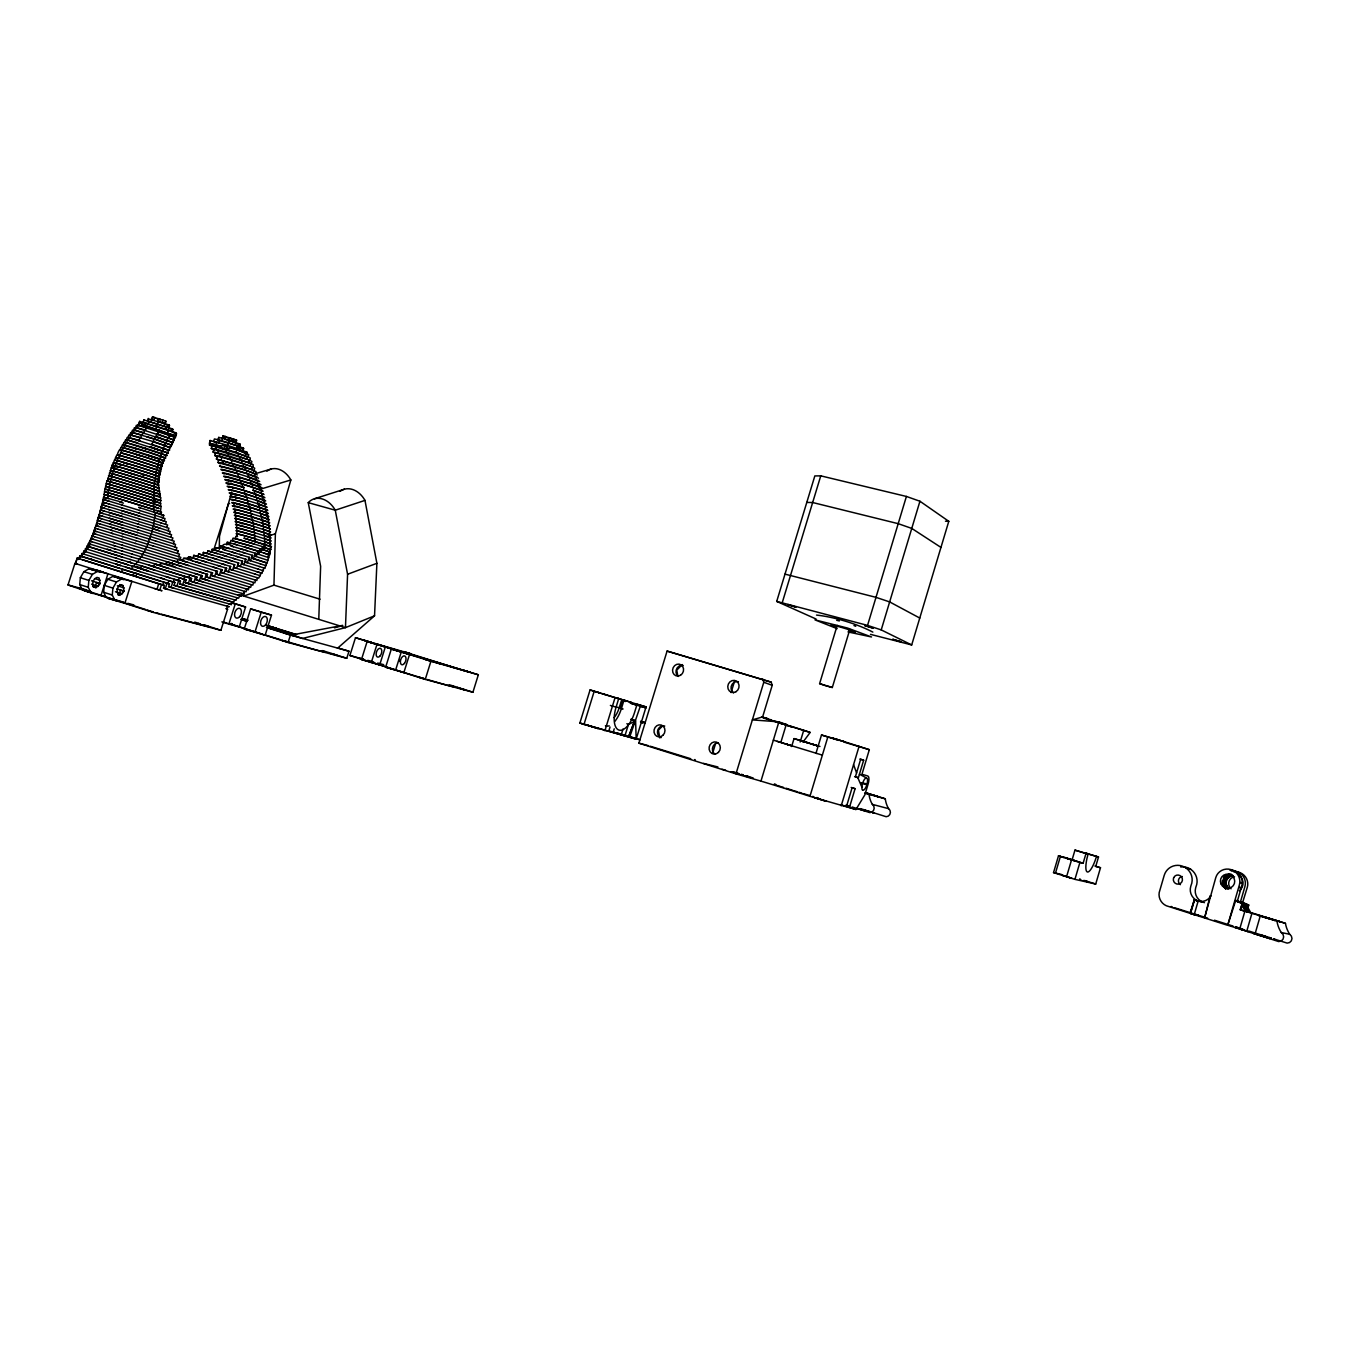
<?xml version="1.0" encoding="UTF-8"?>
<svg xmlns="http://www.w3.org/2000/svg" width="1360" height="1360" viewBox="0 0 1360 1360"><rect width="100%" height="100%" fill="white"/><g stroke="black" fill="none" stroke-linecap="round" stroke-linejoin="round"><path stroke-width="1.5" d="M219.266 548.777L219.487 536.316L231.625 492.014M243.933 591.923L243.831 596.088L273.955 585.14L320.076 599.199M273.955 585.14L275.383 533.783L290.853 479.961A21.794 16.133 70.5 0 0 266.9 471.223M318.767 619.344L320.637 566.287L308.244 502.639A22.593 16.949 69.6 0 1 335.257 510.204L364.973 500.395L376.89 563.312L374.544 615.808L337.688 648.108M308.244 502.639L335.257 510.204L347.582 574.26L345.457 627.64L302.566 638.452L291.703 635.001L342.584 625.396M837.199 625.396L819.621 683.621L825.129 685.559L832.303 687.531L849.864 629.34M79.747 584.579L80.342 577.711L83.895 571.659L88.995 568.752L107.95 573.801L100.946 595.629L84.49 590.75L82.297 589.594L79.747 584.579L88.247 587.299L90.797 592.331M88.247 587.299L88.859 580.431L92.395 574.362L97.495 571.438L99.841 572.101M97.818 586.619L100.011 583.491L99.127 578.017L96.968 577.405L94.605 578.765L92.973 581.57L92.684 584.732L93.857 587.061L96.033 587.656L100.011 583.491L91.528 580.788M103.649 592.263L104.278 585.361L107.831 579.258L112.914 576.317L131.886 581.366L124.848 603.33L108.358 598.451L106.182 597.295L103.649 592.263L112.268 595.034L114.784 600.066L116.96 601.239M112.268 595.034L112.914 588.115L116.45 581.995L121.516 579.037L123.845 579.7M123.114 585.633L120.972 585.038L118.626 586.415L116.994 589.237L117.861 594.762L120.02 595.34L123.964 591.141L123.114 585.633L119.68 584.545M816.527 615.077C834.496 617.032 856.902 623.781 872.848 632.111M1063.707 857.565L1058.505 855.763L1053.541 872.61L1074.927 879.359L1095.718 884.034L1100.495 867.731L1094.885 865.98M862.529 789.939L863.039 790.194A6.426 2.227 -73.2 0 0 866.864 784.754L867.085 783.887A6.426 2.227 -73.2 0 0 866.422 777.92L859.435 774.214M143.378 475.371L141.27 473.875M264.826 544.748L263.976 547.451L269.841 549.423L270.742 546.737L243.865 538.118L271.354 546.55L269.569 551.922L262.106 549.423L262.718 546.635L261.001 552.058L259.879 551.701L260.44 548.896L258.723 554.319L257.414 553.911L258.281 551.208L248.234 548.131M1199.401 901.119L1202.971 902.207A11.832 11.56 40.6 0 1 1195.678 887.825L1195.95 886.839A14.263 13.991 45.3 0 0 1190.884 869.431L1185.801 867.782A61.302 60.435 18.9 0 1 1184.356 866.983A14.399 14.144 46.7 0 0 1164.211 875.364L1159.196 892.568A12.121 11.866 50 0 0 1166.285 905.743L1227.672 925.327L1239.402 884.85A12.393 12.087 34.9 0 0 1230.97 869.601A12.393 12.087 34.9 0 0 1215.772 877.608L1204.552 917.949M1205.13 915.943L1210.145 895.696M1227.672 925.327L1235.696 900.456L1243.805 903.788L1243.227 905.76A31.127 30.379 32.7 0 1 1242.581 905.896M1237.43 900.898L1241.867 885.598A12.325 12.019 34.6 0 0 1229.644 869.89M1235.696 900.456L1242.105 903.346L1240.235 909.772L1285.455 923.338A28.645 27.455 29.9 0 0 1289.688 934.269A4.964 4.777 34.4 0 1 1287.138 943.109L1275.102 939.318M1240.745 909.891L1242.037 905.454L1247.46 906.831L1250.758 912.628L1244.876 911.2L1239.708 929.033L1248.191 931.515L1228.437 925.497M1247.851 908.225L1248.752 905.063L1242.683 902.326L1247.324 887.247A12.172 11.866 33.9 0 0 1233.741 871.845M1244.995 906.814A30.923 30.158 32.3 0 0 1246.287 906.525L1246.865 904.57L1236.631 900.507M1251.897 913.427L1246.729 931.294L1278.689 941.579A5.083 4.879 35.2 0 0 1281.29 932.535A29.257 28.084 30.4 0 1 1276.972 921.332M1255.008 934.082L1260.21 916.13L1258.629 915.484L1268.506 918.629M1195.304 914.923L1190.017 913.274L1194.505 899.861L1191.139 911.455M1194.233 899.793L1199.231 901.425A11.968 11.696 41.6 0 1 1197.106 900.694L1194.233 899.793L1190.289 913.342L1194.199 914.685L1198.126 901.17A11.985 11.73 41.8 0 0 1210.961 895.9M1066.529 876.86L1071.527 859.911L1058.505 855.763M1100.495 867.731L1095.718 866.49L1098.506 857.004L1074.961 850.136L1072.105 859.826L1073.89 860.285M1074.927 879.359L1079.908 862.427L1083.121 863.26L1085.977 853.553L1088.068 854.114L1087.014 858.245A17.748 4.369 -73.6 0 0 1087.388 871.981A17.748 4.369 -73.6 0 0 1095.174 860.438L1096.5 856.443M1055.411 873.341L1060.392 856.443M227.63 483.888A30.277 1.19 17.5 0 1 241.927 486.846L242.743 484.126L261.528 490.382A30.532 1.241 17.5 0 1 262.735 491.368M839.919 740.282L821.491 735.012L816 753.219L816.918 753.474M841.245 740.69L869.329 749.683L861.951 774.248L867.697 775.965A7.599 2.635 -73.2 0 1 868.054 784.278L864.892 794.801L855.95 809.506L809.948 796.331L827.917 736.712M906.406 496.451L820.76 475.847L814.827 475.932L776.713 601.409L867.544 625.396L906.406 496.451L919.938 501.245L948.787 521.322L911.693 644.946L870.502 634.355M911.693 644.946L881.229 629.901L919.938 501.245M841.211 805.8L859.095 746.283M855.083 788.681L852.074 787.848L846.787 805.477L849.813 806.242L855.083 788.681L851.156 787.457M858.381 777.75L863.651 760.206L860.659 759.271L855.372 776.866L858.381 777.75L854.59 776.577M762.807 679.014L763.793 682.244L735.981 773.874L638.894 743.155L667.08 651.083L771.222 682.159L772.208 685.338L762.637 716.89L752.369 719.899L778.906 721.837L786.284 724.455L780.827 742.458L777.019 741.285M735.981 773.874L760.954 781.116L778.906 721.837M791.639 746.521L794.036 738.599L808.197 742.866M800.173 742.016L803.709 730.303L789.531 725.798M712.572 753.44L715.53 743.716M731.085 692.58L734.621 680.952M782.391 602.191L820.76 475.847M604.877 730.796L615.06 697.612L618.681 698.7L616.08 707.183A21.165 9.605 -72.7 0 0 619.089 730.116A21.165 9.605 -72.7 0 0 634.525 712.572L637.092 704.225L646.051 706.928L636.174 739.126L579.87 723.044L590.07 689.945L599.726 692.886L595.697 691.662L597.125 692.121M610.028 727.022L608.855 730.847L624.954 735.743L628.473 724.268L626.858 723.741M614.108 717.672A15.912 7.327 -72.7 0 0 619.174 707.863L620.075 708.05L622.897 699.856M613.173 732.309L614.244 728.807M614.72 721.514A21.097 9.707 -72.7 0 0 621.418 708.526L623.968 700.213L646.051 706.928L640.322 706.231L639.54 704.922M621.248 734.774L623.016 728.994M640.917 721.735L641.478 721.565M583.95 724.557L594.201 691.237L590.07 689.945M472.923 692.223L478.346 674.764L355.487 637.687L349.894 655.486L425.255 679.405L472.923 692.223L449.123 684.692M425.255 679.405L430.933 661.232L478.346 674.764M228.854 623.594L288.099 642.498L346.766 658.291L348.993 651.219L337.093 647.734M367.115 641.546L385.305 647.003L379.678 664.938L361.471 659.549L367.115 641.546L375.564 643.96M371.246 662.66L376.907 644.589M391.306 649.094L409.513 654.551L403.852 672.622L385.628 667.216L391.306 649.094L399.636 651.474M395.522 670.361L401.217 652.188M172.516 442.578L171.666 445.196L154.734 439.025L155.584 436.373L172.89 442.578L174.998 437.342L171.394 445.196L154.207 438.974L153.357 441.626L130.798 435.098L128.843 435.047L127.993 437.665L139.145 440.249L139.995 437.597M174.556 437.342L176.596 433.704L175.933 432.888L168.351 429.93L139.57 421.396L138.72 424.031M262.786 497.267L254.235 493.68L255.085 490.977L253.045 490.331L253.912 487.628M288.099 642.498L290.428 635.103L348.993 651.219M249.373 460.003L251.872 461.482L251.005 464.151L248.523 462.689L249.373 460.003L213.911 449.31L213.061 451.996L215.747 453.526M249.492 460.751L250.342 458.065L247.724 456.535L212.143 445.791L211.293 448.477L214.132 450.058M256.462 477.615L246.245 473.348L247.095 470.645L220.371 463.216M250.121 466.14L250.971 463.437L215.628 452.812L214.761 455.498L217.311 456.96M257.38 577.796L256.853 580.516L225.76 570.962L226.627 568.242L225.743 567.97L224.009 573.41L221.255 572.56L222.122 569.84L221.153 569.551L219.436 574.991L216.546 574.124L217.413 571.387L182.121 560.592C177.344 555.917 174.607 564.468 181.254 563.295M228.65 487.152A31.331 1.19 17.5 0 1 243.168 490.229L244.035 487.509L241.927 486.846M236.844 544.833L227.63 542.232L226.78 544.918M221.833 466.65L248.591 474.079L247.724 476.782L257.669 480.93M252.518 466.871L251.651 469.574L216.41 458.983L217.277 456.297L222.054 457.164L252.518 466.871L254.711 468.231L253.13 472.974L255.187 474.266M252.467 467.551L253.317 464.865L250.971 463.437M229.602 490.416A32.436 1.19 17.4 0 1 244.358 493.578L245.225 490.875L263.551 496.944A32.776 1.241 17.5 0 1 264.469 497.811M258.825 484.228L249.152 480.199L250.019 477.479L236.283 473.161A26.35 1.173 17.6 0 0 222.972 470.577M230.486 493.663A33.558 1.19 17.4 0 1 245.497 496.927L246.347 494.207L264.469 500.208A33.949 1.241 17.5 0 1 265.251 501.007M259.896 487.526L250.512 483.599L251.379 480.879L224.57 473.45M231.319 496.876A34.731 1.19 17.4 0 1 246.551 500.242L247.418 497.539A34.731 1.224 17.4 0 0 232.169 494.207M254.541 476.374L256.037 471.597L245.548 467.194L218.858 459.765L217.991 462.451L220.269 463.811M236.487 533.902L237.32 531.25A52.275 1.037 17.2 0 1 255.34 535.874L254.49 538.577A52.275 0.986 17.2 0 0 236.487 533.902L237.354 534.208A54.077 1.003 17.2 0 1 255.595 538.934L254.745 541.637M252.671 484.262L260.44 487.084L259.573 489.77L251.821 486.965L252.671 484.262L225.862 476.816M237.354 534.208L236.623 536.486L237.524 536.452L235.943 536.299L235.11 538.951A54.995 0.901 17.2 0 1 253.385 543.813L254.167 544.034M232.084 500.072A35.955 1.173 17.4 0 1 247.571 503.54L248.421 500.837A35.938 1.224 17.4 0 0 232.934 497.403M255.901 479.757L256.751 477.054L248.591 474.079M232.798 503.251A37.196 1.173 17.4 0 1 248.506 506.821L249.373 504.118L266.849 509.847A37.74 1.241 17.4 0 1 267.206 510.476M257.176 483.106L258.043 480.42L250.019 477.479M230.095 569.296L232.594 570.078L234.328 564.638L234.226 567.596L236.589 568.31L238.323 562.887L238.17 565.828L261.256 573.07L258.689 578.153L230.095 569.296L230.129 566.321L228.395 571.761L225.76 570.962M250.24 507.382A38.488 1.207 17.4 0 0 234.277 503.744L233.444 506.413A38.488 1.156 17.4 0 1 249.39 510.085L250.24 507.382L267.512 513.026A39.1 1.241 17.4 0 1 267.733 513.604M258.417 486.455L259.267 483.752L251.379 480.879M234.022 509.558A39.831 1.156 17.3 0 1 250.206 513.332L251.056 510.629A39.831 1.207 17.4 0 0 234.872 506.889M263.619 500.48L255.34 497.012L256.207 494.292M250.954 516.562L251.821 513.859A41.208 1.19 17.3 0 0 235.382 510L234.532 512.669A41.208 1.139 17.3 0 1 250.954 516.562L267.801 522.036A41.956 1.173 17.4 0 1 267.767 522.461M257.261 497.607L256.394 500.31L264.401 503.676M252.501 517.055A42.636 1.173 17.3 0 0 235.841 513.111L235.008 515.763A42.636 1.122 17.3 0 1 251.651 519.775L252.501 517.055L262.871 520.251L269.144 522.461L268.294 525.164A43.452 1.156 17.3 0 1 268.107 525.521M245.497 496.927L258.247 500.905L257.38 503.608L265.115 506.855M261.885 494.037L260.678 493.085L261.528 490.382M252.28 522.954L253.13 520.251A44.115 1.156 17.3 0 0 236.249 516.188L235.399 518.84A44.115 1.105 17.3 0 1 252.28 522.954L268.702 528.258L269.569 525.572L251.651 519.775M265.778 510.017L258.315 506.872L259.165 504.169L246.551 500.242M261.715 496.383L262.582 493.68L255.085 490.977M253.708 523.413A45.645 1.139 17.3 0 0 236.589 519.231L235.739 521.9A45.645 1.088 17.3 0 1 252.841 526.116L253.708 523.413L263.908 526.541L269.909 528.649L269.059 531.335A46.631 1.122 17.3 0 1 268.6 531.59M124.848 603.33L153.153 612.374L220.881 630.292L227.579 609.178L226.525 608.906L227.375 606.271M258.213 569.126L241.893 563.992L242.114 561.068L240.397 566.508L238.17 565.828M266.356 513.162A37.74 1.19 17.4 0 0 265.982 512.55L259.165 510.136L260.032 507.416M253.351 529.261L254.201 526.558A47.209 1.122 17.3 0 0 236.861 522.274L236.011 524.926A47.226 1.071 17.3 0 1 253.351 529.261L269.348 534.412L270.215 531.709L252.841 526.116M262.701 499.647L263.551 496.944M254.643 529.686A48.841 1.105 17.3 0 0 237.082 525.283L236.232 527.952A48.841 1.037 17.2 0 1 253.793 532.389L254.643 529.686L264.69 532.763L270.436 534.752L269.586 537.455A50.031 1.071 17.3 0 1 268.855 537.591M260.831 510.663L259.981 513.366L266.662 515.729A39.1 1.19 17.4 0 1 266.883 516.273M263.619 502.894L264.469 500.208M259.488 566.559L245.429 562.105L245.701 559.198L243.984 564.638L241.893 563.992M254.167 535.5L255.017 532.797A50.524 1.071 17.2 0 0 237.235 528.275L236.385 530.944A50.541 1.003 17.2 0 1 254.167 535.5L270.725 540.787L269.858 543.473A53.686 1.003 17.2 0 1 268.872 543.49M125.477 567.12L174.896 582.522L174.029 585.276L176.885 586.143L233.495 602.395L234.804 599.828M249.39 510.085L261.579 513.876L260.712 516.579L267.257 518.891A40.494 1.173 17.4 0 1 267.359 519.384M264.469 506.141L265.319 503.438L258.247 500.905M260.627 563.941L248.744 560.15L249.084 557.277L247.35 562.7L245.429 562.105M261.392 519.775L262.242 517.072L250.206 513.332M135.813 567.222L180.472 581.179L179.605 583.933L236.062 600.287L236.895 597.652M221.867 621.877L228.837 624.104L235.212 604.044L231.71 602.956M265.268 509.354L266.118 506.651L259.165 504.169M262.871 520.251L262.004 522.954L268.294 525.164M147.594 570.945L140.675 568.735L141.542 566.032L186.065 579.853L185.181 582.59L238.612 598.196L239.785 595.578M265.982 512.55L266.849 509.847M263.908 553.01L269.212 554.778L270.334 552.194L267.002 563.006L251.855 558.144L252.246 555.271L250.529 560.694L248.744 560.15M262.548 526.116L263.415 523.396M148.58 565.131L191.59 578.527L190.723 581.264L241.145 596.071L241.995 593.419M266.662 515.729L267.512 513.026M251.855 558.144L253.47 558.637L255.187 553.214L254.745 556.053L267.767 560.303M263.908 526.541L263.041 529.244L269.059 531.335M267.257 518.891L268.124 516.188L261.579 513.876M263.466 532.372L264.333 529.669M257.924 551.089L256.207 556.512L254.745 556.053M267.801 522.036L268.668 519.333L262.242 517.072M246.993 589.118L246.058 591.787L204.34 579.36M264.69 532.763L263.84 535.466L269.586 537.455M264.996 535.84L264.129 538.543L269.756 540.481L270.606 537.778L253.793 532.389M199.58 571.931L207.519 574.362L206.652 577.082L248.404 589.594L249.254 586.942M265.234 538.9L264.384 541.603L269.858 543.473M204.306 570.384L212.551 572.9L211.684 575.62L250.665 587.384L251.447 584.681M254.49 538.577L265.404 541.943L263.075 549.712L262.106 549.423M235.144 603.738L245.582 607.019L239.258 626.926L228.837 624.104M216.546 574.124L252.841 585.14L253.538 582.42M269.892 549.423L264.673 547.655L265.523 544.952M221.255 572.56L254.898 582.845L255.51 580.125M269.892 546.465L270.759 543.779L265.404 541.943M244.239 629.017L250.631 608.872L271.49 615.128L265.149 635.188L244.239 629.017L252.858 631.346M261.256 573.07C262.48 573.597 262.973 567.681 264.775 568.242L266.815 562.972L253.47 558.637M270.419 549.236L267.801 557.583L268.702 557.651L257.414 553.911M254.847 632.4L261.239 612.204L271.49 615.128M162.945 517.888L163.761 515.304L138.703 507.331L140.216 507.79M165.478 524.331L166.311 521.764L154.394 517.905L155.227 515.321L139.383 510.391M160.786 565.845L154.785 564.06L153.34 566.627L188.836 577.677L189.703 574.94L197.03 577.167L196.163 579.904L203.473 582.097M166.787 527.578L167.603 524.994L160.803 522.818M168.096 530.808L168.912 528.224L160.293 525.47M169.405 534.038L170.238 531.454L153.102 525.98L153.935 523.379L138.754 518.687M170.731 537.268L171.564 534.701L152.575 528.649L153.408 526.048L159.902 528.122M172.074 540.515L172.89 537.931L151.963 531.301L152.796 528.683L159.188 530.723M75.837 563.584L74.953 563.346L156.978 589.288L158.712 583.746L164.39 585.429L163.506 588.183L167.841 589.458M172.72 563.584L166.77 561.799L165.461 564.383L169.167 565.556M173.4 543.745L174.233 541.178L137.581 529.703M154.598 588.54L159.766 590.121L161.517 584.596M82.178 559.623L162.758 584.936L163.642 582.182L169.473 583.916L168.589 586.67L173.944 588.251M174.743 546.992L175.559 544.408L137.207 532.44M209.763 444.074L210.052 440.487L227.97 445.332L227.103 448.052L226.083 447.746L229.109 448.715L227.103 448.052M212.857 445.264L212.432 446.573L209.457 444.941L209.865 443.632L221.884 446.505L209.185 443.173M176.069 550.222L176.885 547.638L155.431 540.923M165.274 588.727L167.042 583.202M177.378 553.469L178.211 550.885L136.34 537.914M78.676 559.47L79.832 555.883L167.977 583.457L168.861 580.72L174.896 582.522M219.623 440.113L214.404 438.94L213.554 441.626L218.773 442.816L219.623 440.113L228.531 442.748L243.457 448.137L242.913 451.486M209.457 444.941L213.86 445.689L214.285 444.363M178.687 556.699L179.52 554.115L152.983 545.904M215.798 444.686L216.665 441.983M240.023 444.125L239.394 447.321L240.023 444.125L229.092 440.181L218.756 437.393L217.906 440.079L234.906 445.128L236.589 440.13L223.108 435.846L222.241 438.532M171.071 587.418L172.822 581.91M179.979 559.929L180.795 557.345L146.489 546.788L145.656 549.44L95.404 534.072M173.264 582.029L174.148 579.275L180.472 581.179M218.212 440.606L218.756 437.393M211.293 448.477L215.781 449.259L216.648 446.556M187.017 562.105C176.732 560.354 187.629 554.897 192.61 560.847M213.061 451.996L217.651 452.812L218.518 450.109M221.731 440.946L223.108 435.846M178.534 580.584L179.401 577.847L186.065 579.853M176.885 586.143L178.636 580.635M225.539 436.39L224.672 439.076L235.722 442.816M214.761 455.498L219.453 456.348L220.32 453.645M197.982 559.521L188.615 556.682L187.765 559.368L200.617 563.278M213.86 445.689L224.026 448.545L224.893 445.825L226.525 446.352L222.326 445.111L224.893 445.825M221.187 459.867L222.054 457.164M183.719 579.139L184.603 576.402M179.605 583.933L182.648 584.851L184.399 579.36M228.803 440.3L229.653 437.614M228.242 442.867L229.092 440.181M228.531 442.748L227.664 445.451L239.547 449.225L239.122 450.551L246.483 453.458L246.891 452.149L236.793 448.528L237.66 445.825M215.781 449.259L225.964 452.115L226.831 449.395M217.991 462.451L222.87 463.369L223.737 460.649M192.95 558.042L193.749 555.322L203.167 558.144M217.651 452.812L227.851 455.651L228.701 452.948M233.019 441.728L233.886 439.042M185.181 582.59L188.343 583.559L190.077 578.068L191.59 578.527M197.829 556.563L198.679 553.894L208.131 556.716M219.453 456.348L229.653 459.187L230.52 456.484M235.875 443.139L236.589 440.13M231.404 462.706L232.271 460.003M202.572 555.084L203.422 552.398L212.891 555.22M190.723 581.264L193.902 582.233L195.636 576.742M236.878 449.701L248.778 454.648L247.911 457.334L236.028 452.404L236.878 449.701L229.551 447.338L239.122 450.551M222.87 463.369L233.087 466.208L233.954 463.505M247.724 456.535L246.857 459.238L237.881 455.94L238.748 453.22M217.43 553.656L207.961 550.868L207.111 553.537M199.325 580.856L201.059 575.399L202.351 575.773L201.467 578.51L204.595 579.462L206.346 574.005L207.519 574.362M221.646 467.194L219.521 465.902L234.719 469.693L235.586 466.99M248.523 462.689L239.666 459.442L240.533 456.739M242.607 450.823L243.457 448.137M231.404 554.88L212.313 549.253L211.463 551.939M236.283 473.161L237.15 470.441M213.877 549.508L228.531 503.455L229.619 503.659M248.37 465.494L241.417 462.944L242.267 460.241M224.23 473.926A27.285 1.173 17.5 0 1 237.779 476.612L238.646 473.892L223.244 470.05M225.879 550.324C218.518 544.289 208.318 550.239 221.765 552.024M245.14 455.753L246.007 453.067M243.083 466.429L243.95 463.726M246.84 454.291L246.891 452.149M225.42 477.258A28.254 1.173 17.5 0 1 239.224 480.046L240.091 477.326M239.751 551.497L220.388 545.87L219.538 548.556M253.13 472.974L244.698 469.897L245.548 467.194M226.559 480.59A29.24 1.19 17.5 0 1 240.601 483.446L241.468 480.743M92.973 593.504L68 584.936L74.953 563.346M77.571 564.213L75.429 563.482L77.163 558.093L79.475 558.773L80.342 556.087M75.718 563.618L77.163 558.093M80.818 557.107L81.974 553.52L83.963 554.115L85.51 548.624L87.584 549.27L88.451 546.601L130.356 559.504M119.629 568.31L81.872 556.478L81.974 553.52M82.688 554.659L83.844 551.106L85.867 551.718L88.417 543.609L90.661 544.289M107.338 481.117L112.166 465.256L115.107 465.834A35.224 1.088 17.5 0 1 155.057 478.091L158.661 479.383L158.236 476.34L155.907 475.49A35.224 1.122 17.5 0 0 116.076 463.216L113.22 462.672L112.387 465.273L115.736 466.463M106.182 483.633L107.015 481.049L110.466 481.882A44.608 1.037 17.4 0 1 154.173 495.329C164.203 495.652 161.823 503.982 153.34 497.93A44.608 0.986 17.3 0 0 109.633 484.483L106.658 483.803M105.536 486.319L106.369 483.718L109.888 484.602A46.138 1.02 17.3 0 1 154.156 498.202L160.854 500.48L160.021 503.064L153.323 500.803A46.138 0.969 17.3 0 0 109.055 487.203L106.046 486.489M104.924 489.005L105.757 486.421L109.378 487.322A47.702 1.003 17.3 0 1 154.207 501.109L160.939 503.387L160.089 505.954L153.374 503.71A47.719 0.952 17.3 0 0 108.545 489.923L105.485 489.192M113.662 462.757L114.342 460.088L117.113 460.598A34.051 1.139 17.5 0 1 156.383 472.702L159.8 473.909L159.494 470.883L156.927 469.931A32.929 1.139 17.5 0 0 118.218 457.997L115.532 457.538L114.784 460.173M122.094 557.022L87.023 546.125L85.323 551.446L86.989 549.066M104.397 491.708L105.23 489.124L108.936 490.076A49.334 0.969 17.3 0 1 154.309 504.016L161.092 506.294L160.463 511.802L156.009 510.323L161.551 512.159L160.837 514.369L153.969 512.108L154.683 509.881L153.629 509.541A51.034 0.884 17.3 0 0 107.695 495.431L103.921 494.428L104.737 491.844L108.528 492.83A51.017 0.952 17.3 0 1 154.462 506.94L159.137 508.504L153.476 506.617A49.351 0.918 17.3 0 0 108.103 492.677L104.975 491.912M104.142 497.369L104.312 494.581L108.205 495.601A52.768 0.918 17.3 0 1 154.683 509.881M87.992 546.363L89.692 541.059L92.038 541.79M89.182 543.796L90.882 538.509L93.33 539.257M90.304 541.212L92.004 535.925L93.143 536.282M99.654 512.567L102.051 504.781L105.757 505.818M108.936 501.109L103.734 499.664L102.51 502.146L103.904 502.605M91.358 538.628L94.962 528.173L97.835 529.057M122.4 516.477L100.606 509.983L97.427 520.404L99.11 515.202L122.519 522.206M109.701 473.178L112.489 473.739L114.172 468.486A37.689 1.122 17.5 0 1 155.108 481.1L158.729 482.341L157.811 479.128L155.482 478.278A36.448 1.122 17.5 0 0 115.107 465.834L112.387 465.273M89.182 546.788L90.049 544.136L115.872 552.109M94.18 530.825L98.328 517.803L122.587 525.079M108.069 478.465L110.942 479.077L112.523 473.807A40.324 1.088 17.4 0 1 154.564 486.744L159.239 488.359L158.236 485.129L154.802 483.905A38.981 1.105 17.4 0 0 113.322 471.138L110.602 470.543M111.554 467.942L114.257 468.452L116.076 463.216M109.633 484.483L111.095 479.179A43.129 1.071 17.4 0 1 154.241 492.456L160.174 494.224L159.205 491.266L154.377 489.6A41.701 1.071 17.4 0 0 111.775 476.476L108.851 475.813M113.509 462.689L116.28 463.199L117.113 460.598M109.055 487.203L109.888 484.602M114.682 460.139L117.368 460.598L118.218 457.997M94.18 533.698L95.03 531.08L94.027 530.774L96.798 531.607M112.387 530.587L95.863 525.589L96.73 525.861L97.444 523.243M118.524 458.014L119.374 455.396A31.824 1.139 17.6 0 1 157.522 467.177L161.381 468.554L161.126 465.528L158.185 464.423A30.77 1.139 17.6 0 0 120.581 452.812L119.748 455.43C116.671 452.71 113.798 459.306 118.524 458.014A31.824 1.105 17.5 0 1 156.689 469.795L160.548 471.206L160.259 468.197M108.545 489.923L109.378 487.322M108.103 492.677L108.936 490.076M107.695 495.431L108.528 492.83M123.199 447.695L120.836 447.423L120.003 450.024L122.349 450.313L123.199 447.695L164.407 460.7L164.22 457.691L148.291 452.183L122.315 444.924L121.482 447.525L123.76 447.78A27.778 1.105 17.6 0 1 159.681 458.881L164.407 460.7M104.618 500.378L103.122 499.902L103.496 497.165L107.372 498.202L108.205 495.601M123.76 447.78L124.593 445.145M126.055 442.629L123.862 442.425L123.012 445.043L125.205 445.247L126.055 442.629L166.838 455.566L166.702 452.574L150.484 446.862M127.568 440.096L125.46 439.96L124.61 442.578L126.735 442.731L127.568 440.096L168.181 453.05L168.062 450.058L151.657 444.227M129.149 437.597L127.126 437.495L126.276 440.113L128.316 440.232L129.149 437.597L169.422 450.483L169.507 447.559L164.475 445.519L152.898 441.592L152.065 444.244M129.948 437.733L130.798 435.098M132.498 432.616L130.628 432.599L129.778 435.234L131.648 435.251L132.498 432.616L154.734 439.025M134.266 430.134L132.464 430.168L131.631 432.803L133.416 432.786L134.266 430.134L172.89 442.578M136.085 427.686L134.368 427.754L133.535 430.389L135.235 430.321L136.085 427.686L174.165 439.96M91.358 569.415L99.484 571.132M137.972 425.221L136.34 425.357L135.49 427.992L137.122 427.873L137.972 425.221L175.491 437.359L176.341 434.724M139.332 422.858L137.53 425.595L139.077 425.442L139.927 422.79L142.018 423.334L139.927 422.79M143.888 419.883L143.038 422.535L171.717 431.596L172.567 428.961L143.888 419.883L144.636 420.682M141.525 435.047L140.675 437.699L131.648 435.251M144.925 425.442L175.338 435.829L141.576 424.694L144.925 425.442L145.775 422.79M143.106 432.514L142.256 435.149L133.416 432.786M148.206 418.387L147.356 421.022L168.351 427.669L169.184 425.034L148.733 418.982M144.738 429.981L143.888 432.633L135.235 430.321M94.962 587.35L96.509 582.522L100.011 583.491M146.455 427.448L145.605 430.1L137.122 427.873M147.951 423.64L148.801 420.988M147.781 426.309L147.373 427.601L139.077 425.442M150.96 421.838L152.524 416.891L165.818 421.107L165.274 424.099M151.997 419.9L152.524 416.891M153.952 420.036L154.802 417.384M157.301 423.708L158.814 418.574M155.958 428.723L157.488 423.555M156.162 436.424L157.012 433.772L173.723 439.943M157.658 433.84L158.508 431.188L174.998 437.342M159.205 431.273L159.63 429.981M165.818 421.107L164.968 423.742L162.18 422.637L163.03 420.002M115.243 576.98L123.301 578.663M163.965 425.952L164.798 423.3M165.733 429.267L166.583 426.615M121.533 571.965L122.4 569.228L160.684 581.264M167.501 432.582L168.351 429.93M168.81 428.23L169.184 425.034M163.098 460.275L163.302 463.284L158.848 461.584L163.404 448.188M161.381 468.554L157.352 467.041L158.899 461.686A29.699 1.139 17.6 0 0 121.907 450.262L119.425 449.922L118.065 452.455L117.232 455.056L119.374 455.396M156.689 469.795L157.522 467.177M163.642 448.154L164.475 445.519M159.8 473.909L156.094 472.549L156.927 469.931M171.02 445.077L170.357 447.831L164.781 445.502L165.631 442.867M158.814 473.586L159.154 476.629L155.55 475.32L156.383 472.702M165.988 442.867L166.821 440.232M155.057 478.091L155.907 475.49M167.246 440.232L168.096 437.597M158.729 482.341L154.649 480.896L155.482 478.278M168.572 437.614L169.422 434.979M157.964 482.103L158.916 485.333L154.275 483.701L155.108 481.1M169.966 434.996L170.374 433.721M118.932 595.051L120.496 590.189L123.964 591.141L121.771 594.286M159.239 488.359L153.969 486.523L154.802 483.905M158.661 488.172L159.681 491.419L153.731 489.345L154.564 486.744M162.044 464.593L162.503 463.624L160.48 465.902L161.806 466.327L159.936 468.656L161.16 469.047L159.392 471.393L160.548 471.767L158.865 474.13L160.004 474.487L158.321 476.867L159.477 477.241L157.862 479.621L159.035 479.995L157.794 485.333M162.996 461.482L161.024 463.165L162.503 463.624M160.174 494.224L153.544 492.201L154.377 489.6M160.412 470.577L161.16 469.047M159.732 473.45L160.548 471.767M159.137 476.238L160.004 474.487M160.106 494.462L160.021 497.318L153.408 495.057L154.241 492.456M158.627 478.924L159.477 477.241M157.896 482.511L159.035 479.995M153.34 497.93L154.173 495.329M115.974 564.111L131.648 568.905L132.515 566.202L147.883 570.741M153.323 500.803L154.156 498.202M153.374 503.71L154.207 501.109M175.083 435.523L175.933 432.888M154.751 501.449L155.38 499.494L153.935 501.228L152.337 500.854L155.669 501.755L153.935 501.228M153.476 506.617L154.309 504.016M153.629 509.541L154.462 506.94M155.55 512.601L154.717 515.185L162.061 517.548M172.567 428.961L172.312 432.31L175.168 433.245M120.581 452.812L121.907 450.262M629.68 737.086L640.322 706.231L646.102 707.948L643.28 707.081M248.404 589.594L245.599 588.676M171.037 446.199L169.507 447.559M169.575 450.024L168.062 450.058M161.177 467.636L161.806 466.327M173.57 439.943L174.012 439.076M160.735 497.573L159.63 497.216L160.446 495.992M802.961 742.152L810.169 732.428L803.709 730.303M682.21 664.564L676.753 670.174L677.807 675.903M662.49 726.036L658.393 730.218L659.787 737.936M627.81 724.914L635.647 720.732M374.544 615.808L345.457 627.64L239.938 594.881M347.582 574.26L376.89 563.312M267.784 536.299L275.383 533.783M314.466 498.763L344.42 489.192M260.355 489.209L290.853 479.961M255.663 473.586L271.031 469.081M334.475 627.844L342.584 625.583M866.422 777.903L866.133 777.92A6.426 2.227 -73.2 0 0 862.835 782.68L862.58 783.428A6.341 2.21 -73.2 0 0 861.9 787.151L857.752 777.563M230.095 542.997L230.945 540.328L252.11 546.363M806.769 502.418L812.651 502.52L898.195 523.668L911.761 528.411L940.967 547.417M244.647 591.294L243.644 593.946L196.163 579.904M945.472 521.22L948.787 521.322M241.145 596.071L238.136 595.017M268.617 554.88L269.586 554.948L259.879 551.701M268.43 554.795L269.365 554.88M269.569 551.922L264.384 550.154M784.992 574.124L875.993 597.346L889.644 601.919L919.768 618.052M233.495 602.395L174.029 585.276M819.621 683.689L832.303 687.48M1235.084 927.588L1241.221 929.305M861.22 782.782L867.085 783.887M1235.56 926.891L1238.331 927.724M68 584.936L86.989 590.002M111.163 467.857L114.172 468.486M1281.29 932.535L1289.688 934.269M147.713 567.834L154.853 570.163M118.83 464.338L121.21 464.848M110.211 470.458L113.322 471.138A37.689 1.071 17.4 0 1 154.275 483.701M119.068 464.423L121.006 464.848M134.946 569.925L140.233 571.71M109.327 473.093L112.523 473.807M166.039 424.796L169.643 425.595M236.419 443.768L240.261 444.635M238.51 447.627L243.763 448.817M171.683 563.278L175.304 564.451M154.785 564.06L168.878 568.48M108.494 475.728L111.775 476.476A40.324 1.037 17.4 0 1 153.731 489.345M731.085 771.817L734.961 772.701M1053.541 872.61L1061.395 874.412M107.729 478.38L111.095 479.179M861.05 783.275L866.881 784.652M106.896 480.964L110.245 481.78A43.129 1.02 17.4 0 1 153.408 495.057M1196.834 900.626L1197.395 900.762A11.951 11.696 41.6 0 1 1190.714 886.499L1191.003 885.513A14.399 14.144 46.7 0 0 1185.903 867.918L1185.801 867.782M166.77 561.799L182.172 566.576M136.136 573.342L137.02 573.563M160.854 500.48L159.239 500.004M200.158 623.968L198.203 623.509L201.467 624.699M836.689 620.279L839.341 620.959M630.7 719.457L634.78 720.477L628.592 736.746L634.78 720.477L631.074 719.338M90.78 591.821L86.87 590.784L111.622 598.774M848.504 630.989C875.245 637.058 813.382 618.494 836.4 627.283M694.739 759.764L694.858 759.798A58.973 1.139 17 0 0 694.824 759.526M703.528 763.402L717.893 766.972M1242.105 903.346L1243.805 903.788L1237.787 901.918M1248.752 905.063L1236.886 901.493M721.99 769.25L725.662 770.202M159.834 505.971L161.092 506.294M92.633 559.691L89.862 558.858M690.744 758.727L650.216 746.232M865.011 793.101L869.006 794.342A25.721 24.361 -77.6 0 0 872.338 804.372L888.573 808.656A4.386 4.148 -79.9 0 1 886.159 816.714L860.421 808.605M638.894 743.155L648.295 745.637M1242.938 902.343L1240.524 901.714L1244.927 886.516A12.24 11.934 34.2 0 0 1231.276 871.046M172.533 560.609L188.53 565.539M113.628 599.318L123.862 602.276M127.857 603.347L133.841 604.928M108.358 598.451L114.291 600.032M161.075 614.142L204.119 625.549M786.284 724.455L784.176 723.894L786.828 724.88M84.49 590.75L93.16 592.96M579.87 723.044L636.174 739.126L635.63 721.548L634.559 721.208L635.426 721.463M621.69 734.213L616.573 732.853L617.644 733.193M775.999 784.533L774.231 784.159L775.693 784.788M159.681 514.199L163.761 515.304M107.321 500.633L103.734 499.664M349.894 655.486L363.783 659.277M367.761 660.348L373.711 661.963M377.689 663.051L383.656 664.666M223.618 622.183L227.103 623.135M361.471 659.549L369.954 661.861M385.628 667.216L394.009 669.494M818.38 797.98L816.782 797.538M102.765 502.18L109.106 503.982M75.429 563.482L76.84 563.873M128.316 440.232L137.683 442.816M106.488 503.217L103.071 502.282L101.099 507.365L104.057 497.335L108.698 498.61M233.41 546.737C225.318 540.583 216.104 547.077 229.755 548.556M869.006 794.342L885.292 798.813A25.194 23.936 -78.1 0 0 888.573 808.656M145.554 609.484L115.872 600.151M136.629 439.909L140.063 440.844M136.17 439.858L139.502 440.776M242.114 618.511L248.2 620.211M266.424 625.26L296.65 634.661M220.949 448.12L224.06 449.004M104.958 508.402L101.32 507.382L109.582 509.779M642.379 722.636L643.246 722.891L640.56 722.126M104.125 511.003L100.606 509.983M1087.966 853.74L1085.671 853.094L1098.506 857.004M103.292 513.57L99.858 512.601L110.211 515.627M752.675 778.158L749.7 777.308M1087.524 881.756L1083.223 880.481M1061.786 875.126L1065.39 876.112M137.156 448.987L133.416 447.916A21.624 0.884 17.6 0 1 137.581 449.021M79.832 555.883L81.872 556.478M163.506 588.183L229.177 606.781L227.035 606.084M848.011 631.941L871.522 636.973L847.518 628.048L814.98 619.871L837.148 628.66M98.94 515.185L102.459 516.171M231.676 602.752L245.582 607.019M132.328 574.906L136.306 576.045M132.345 575.144L136.289 576.283M641.002 721.497L645.286 722.721L640.543 721.242M748.697 776.883L745.603 775.965M101.592 518.755L98.328 517.803M159.766 590.121L161.993 590.767L156.978 589.288M420.784 677.705L418.693 677.127L425.136 679.15M288.694 642.413L281.707 640.254L289.391 642.481M83.164 589.543L85.935 590.291L83.878 589.577M206.125 625.821L203.626 625.141L205.802 625.889M250.359 545.853L232.322 541.008L233.172 538.356A53.839 0.884 17.2 0 1 251.226 543.15L262.973 546.72M131.648 568.905L135.694 570.078M168.589 586.67L231.506 604.605L228.616 603.67M360.774 658.665L358.615 658.07L364.055 659.804M812.685 796.382L813.824 796.705M123.794 462.74L127.296 463.76A28.815 0.952 17.5 0 0 123.828 462.672M234.277 544.034L247.078 547.808M100.623 521.288L97.546 520.387L111.435 524.552M182.648 584.851L186.099 585.854M290.037 634.78L292.621 635.494L284.002 632.876L288.949 634.457M1273.436 939.08L1274.932 939.488L1273.861 939.097M771.222 682.159L667.08 651.083M230.605 545.87L243.542 549.695M96.713 522.988L99.79 523.906M135.949 566.389L139.961 567.596M622.251 708.73L619.174 707.863L621.792 699.533L616.964 698.037L625.957 700.808M188.343 583.559L192.032 584.63M872.27 812.6L874.174 813.127L872.814 812.634M1079.602 879.189L1080.622 879.478M1195.27 914.362L1198.823 915.416L1195.542 914.43M1239.708 929.033L1248.191 931.515M834.972 738.854L832.626 738.174L844.356 741.761L839.375 740.18M148.342 567.97L134.861 563.89L134.011 566.593L127.194 564.604M193.902 582.233L197.829 583.372M331.381 653.616L337.263 655.486L333.506 654.245M810.271 795.668L807.636 794.886M818.176 798.711L814.64 797.725L826.404 801.363L819.672 799.153M230.894 438.549L228.463 437.716L231.387 438.583M231.574 439.11L234.294 439.909M160.31 419.577L157.828 418.676L160.752 419.611M109.327 506.872L102.051 504.781M244.392 546.992L258.281 551.208M222.615 549.321L235.705 553.231M96.73 525.861L98.838 526.49M175.185 549.984L178.211 550.885M154.836 566.814L137.003 561.544L136.136 564.23L128.707 562.037M405.705 652.205L403.682 651.627L408.102 653.021M429.964 660.824L432.038 661.419L424.32 659.073L429.012 660.552M294.355 635.8L270.351 628.575A49.385 0.884 16.8 0 1 266.424 627.368M459.986 688.279L457.096 687.48L460.717 688.67M461.686 688.959L464.576 689.758L461.907 688.874M82.807 589.254L78.948 588.183L82.059 589.22M206.856 626.212L210.409 627.181L207.179 626.127M240.601 548.794L247.384 550.834M236.555 550.528L244.732 552.993M213.741 552.517L226.865 556.461M765.034 717.927L767.89 718.743L761.94 716.873M790.874 726.461L763.062 717.944M107.202 549.151L111.095 550.324M159.46 565.233L138.941 559.164L138.091 561.833L130.033 559.436M201.467 578.51L208.947 580.754M1204.467 902.649L1200.217 901.323M741.778 774.571L743.138 774.979M748.51 776.951L744.617 775.778M107.372 498.202L122.315 502.299L120.785 502.231M107.984 500.837L122.298 505.121M232.271 552.177L241.876 555.084M227.732 553.758L238.833 557.107M764.116 717.774L771.766 720.069M844.577 742.254L869.329 749.683M784.635 724.744L792.217 727.022L788.222 725.713M810.169 732.428L791.367 726.614M208.998 554.013L222.088 557.974M167.552 564.757L140.726 556.733L139.876 559.402L131.206 556.818M127.755 561.646L131.58 562.785M1071.527 859.911L1079.908 862.427M806.259 794.478L803.403 793.628M1260.737 934.949L1263.185 935.697M119.85 502.061L123.42 503.132M108.103 503.71L122.298 507.943M108.273 506.583L139.587 516.086M108.477 509.473L122.349 513.621M108.749 512.38L139.06 521.594M109.038 515.304L122.451 519.333M834.581 738.667L838.559 739.874M222.955 555.254L235.603 559.096M217.923 556.699L232.186 561.017M204.017 555.458L217.073 559.402M99.671 523.855L137.19 535.279M212.67 558.059L228.599 562.887M198.849 556.818L211.82 560.762M172.38 563.346L142.358 554.285L141.508 556.954L132.26 554.166M603.653 694.093L618.681 698.7M630.156 703.069L633.063 703.953M127.976 561.663L131.138 562.615M407.694 652.936L459.561 669.239L396.389 650.42M162.758 584.936L164.39 585.429M361.726 658.937L363.698 659.549M421.736 677.977L424.643 678.878M741.506 774.384L742.798 774.775M109.378 518.245L138.431 527.068M109.752 521.203L138.057 529.805M110.16 524.178L122.655 527.952M110.602 527.187L149.736 539.172M207.196 559.351L224.825 564.706M111.061 530.196L122.774 533.749M809.098 743.189L803.862 741.608L809.166 743.257M818.261 746.079L808.418 743.07M859.843 759.05L863.651 760.206M193.46 558.144L206.329 562.054M97.648 528.989L112.88 533.613M201.484 560.575L220.881 566.474M787.355 744.447L786.352 744.141L787.61 744.532M178.313 562.36L143.854 551.82L143.004 554.472L121.941 548.046M212.551 572.9L211.446 572.56L209.712 578.017L206.652 577.082M601.528 693.464L603.517 694.059M623.543 700.043L631.176 702.389L629.731 701.93M634.525 704.412L636.361 704.956M639.982 706.095L641.444 706.537L639.404 705.874M122.791 563.125L126.531 564.264M406.623 652.477L411.043 653.871L375.258 643.569L391.884 649.026M867.493 793.356L879.002 796.96L874.123 795.396M167.977 583.457L169.473 583.916M612.578 731.85L624.954 735.743M585.684 724.659L598.298 728.654L581.757 723.622M870.91 812.192L867.561 811.172M801.941 793.186L798.966 792.268M250.699 545.921L260.729 548.998M245.582 550.273L255.612 553.35M242.726 552.364L252.705 555.424M239.7 554.404L249.611 557.447M236.47 556.376L246.279 559.385M233.053 558.297L242.76 561.289M229.466 560.167L239.02 563.108M121.754 527.697L137.649 532.542M225.692 561.986L235.093 564.876M221.748 563.771L230.962 566.593M121.873 533.477L136.68 537.999M111.537 533.222L122.808 536.639M217.634 565.488L226.627 568.242M121.924 536.384L136.119 540.719M96.56 531.539L122.842 539.546M195.551 561.731L216.767 568.208M121.958 539.291L135.507 543.422M213.35 567.154L222.122 569.84M135.269 543.371L146.812 546.89L152.133 531.318L137.921 526.949M773.347 740.163L822.358 755.14M94.112 533.681L93.041 533.358L95.71 534.174M182.835 560.813L145.231 549.321L144.381 551.973L133.96 548.794M217.413 571.387L216.393 571.081L214.659 576.538L211.684 575.62M121.975 545.122L134.062 548.828M113.067 542.385L122.791 545.377M594.201 691.237L615.06 697.612M599.199 692.75L600.372 693.107M635.052 704.548L637.449 705.296M121.856 550.97L132.345 554.166M194.701 573.444L202.351 575.773M121.72 553.894L131.41 556.852M197.03 577.167L162.809 566.627C153.085 561.34 171.547 563.924 175.627 567.545M121.227 559.708L129.166 562.139M127.84 564.74L115.736 561.017M864.144 809.914L865.81 810.424M1271.209 938.417L1269.356 937.856M150.11 611.167C140.471 608.005 158.899 613.904 151.725 611.456M121.482 504.9L140.029 510.561M121.465 507.722L139.825 513.332M121.465 510.561L154.428 520.71L153.595 523.311L160.548 525.521M121.482 513.4L139.332 518.84M121.567 519.095L138.754 524.331M819.978 746.47L794.053 738.616M135.83 540.634L147.883 544.34M183.532 558.093L188.394 559.589M788.12 744.685L791.775 745.807M781.439 742.679L792.115 745.943M94.18 536.605L114.427 542.81M183.039 563.856L208.029 571.523M630.87 703.324L641.206 706.452M113.577 545.479L122.706 548.301M114.937 545.904L90.882 538.509M176.494 564.842L203.439 573.104M114.07 548.573L122.587 551.208M114.563 551.684L122.383 554.115M1269.237 918.357L1280.049 921.774L1273.283 919.615M1197.395 900.762L1195.202 900.133L1198.126 901.17M797.47 791.809L794.495 790.891M1066.75 876.758L1071.85 878.22L1062.296 875.313M332.724 654.194L330.701 653.565M146.693 436.815L153.986 439.076M143.531 447.967L146.931 449.021M248.506 506.821L259.165 510.136M147.662 544.255L153.425 546.057M188.751 556.767L193.749 558.314M92.344 536.027L93.262 536.316M92.004 535.925L94.554 536.724M115.413 549.015L89.692 541.059M169.745 565.76L198.713 574.668M615.689 706.775L623.101 709.002M610.385 705.415L616.08 707.183M1074.961 850.136L1085.977 853.553M1242.258 905.284L1246.287 906.525M115.396 557.906L121.72 559.912M247.571 503.54L258.315 506.872M138.499 521.441L153.408 526.048M821.491 735.012L838.729 740.384M138.227 524.195L152.796 528.683M234.226 567.596L255.306 574.141M193.8 555.373L198.9 556.971M116.603 558.331L85.51 548.624M865.3 792.591L885.292 798.813M1252.084 912.951L1285.455 923.338M872.406 794.869L873.273 795.141M1271.447 919.173L1268.302 918.425M871.539 794.716L867.493 793.458M121.193 562.768L83.844 551.106M165.665 576.504L169.592 577.728M1063.775 857.123L1083.121 863.26M82.722 553.792L120.292 565.386M857.174 808.486L864.773 810.747L862.189 809.863M1265.123 936.292L1267.35 937.227M743.41 775.302L740.707 774.571L742.696 775.081M243.168 490.229L254.235 493.68M244.358 493.578L255.34 497.012M139.196 513.162L154.853 518.024L154.02 520.608L161.126 522.886M149.685 539.121L155.669 541.025M254.524 573.92L260.406 575.739M1269.424 918.544L1263.729 916.708L1275.153 920.618L1269.322 918.748M1265.395 917.66L1260.21 916.028M459.187 669.035L469.149 672.146M430.576 660.875L440.725 664.037M355.487 637.687L430.933 661.232M116.926 564.485L120.513 565.607M160.446 577.864L164.492 579.19M250.631 608.872L261.239 612.204M158.712 583.746L77.452 558.212M858.126 808.571L861.475 809.625M746.011 775.863L749.19 776.747M793.016 790.432L786.063 788.239M239.224 480.046L250.512 483.599M240.601 483.446L251.821 486.965M256.819 571.659L262.004 573.291M198.645 553.945L203.847 555.577M621.299 708.441L620.075 708.05M867.085 793.56L865.589 793.084M1174.343 907.664L1194.352 913.971M1196.358 914.6L1199.52 915.705M1200.608 915.943L1207.646 918.153M1214.429 920.21L1233.044 926.075M1236.019 927.095L1241.612 928.863M1249.024 931.09L1271.09 938.06M865.81 810.628L863.345 809.846M1266.313 936.904L1264.29 936.258M625.09 735.114L626.161 735.454M1262.114 935.969L1266.891 937.499M846.022 805.052L849.813 806.242M1261.23 935.935L1253.41 933.368L1269.968 938.553L1267.656 937.754M234.719 469.693L246.245 473.348M237.779 476.612L249.152 480.199M257.669 568.973L263.449 570.792M203.303 552.449L206.805 553.571M629.816 736.61L640.05 739.84L619.497 733.771M852.074 806.973L869.873 812.617A4.488 4.216 -79.4 0 0 872.338 804.372M1095.718 884.034L1084.498 880.498L1087.456 881.637M840.378 804.576L855.95 809.506M95.693 569.772L103.258 572.152M91.528 568.888L100.028 571.574M115.413 576.436L124.032 579.156M733.057 771.766L738.752 773.551M88.995 568.752L97.495 571.438M112.914 576.317L121.516 579.037M241.57 619.633L247.333 621.452A49.385 0.884 16.8 0 1 240.839 619.276M267.478 627.827L290.428 635.103M233.087 466.208L244.698 469.897M159.494 470.883L160.548 471.206M158.236 476.34L159.154 476.629M207.757 550.902L211.31 552.041M1269.169 937.567L1271.039 938.162M1239.028 927.911L1242.955 929.169M869.295 811.512L870.893 812.005M746.691 776.067L748.493 776.645M83.895 571.659L92.395 574.362M107.831 579.258L116.45 581.995M322.626 650.607L346.766 658.291M95.217 578.714L100.3 580.329M117.385 585.769L124.27 587.962M227.851 455.651L239.666 459.442M229.653 459.187L241.417 462.944M164.22 457.691L165.58 458.116L165.427 455.124L161.415 453.56A25.942 1.088 17.7 0 0 126.735 442.731M158.899 461.686L163.302 463.284M161.126 465.528L162.299 465.902L162.061 462.893M212.007 549.304L215.594 550.443M259.063 566.44L264.775 568.242M226.304 608.753L227.579 609.178M739.483 774.18L736.372 773.177M117.096 588.948L123.964 591.141M80.342 577.711L88.859 580.431M104.278 585.361L112.914 588.115M91.613 584.12L96.696 585.735M115.464 591.753L120.632 593.402M92.65 586.551L96.033 587.656M224.026 448.545L236.028 452.404M225.964 452.115L237.881 455.94M166.702 452.574L168.181 453.05M165.427 455.124L166.838 455.566M260.338 563.873L265.965 565.658M203.677 624.716L220.881 630.292M194.735 622.098L200.396 623.917M156.332 612.731L159.035 613.598M100.946 595.629L117.13 600.695M216.053 547.638L219.657 548.794M88.417 543.609L90.049 544.136M1262.42 935.663L1260.176 934.932M783.564 787.44L781.303 786.709M750.329 777.121L753.1 778.022M169.898 428.638L173.145 429.692M219.895 545.904L223.516 547.077M1079.67 879.359L1080.707 879.699M161.228 520.132L164.203 521.118L165.036 518.534L161.602 517.446M816.068 619.021L776.713 601.409M773.704 720.715L789.276 725.849M778.005 722.568L782.969 724.2M87.023 546.125L88.451 546.601M867.544 625.396L881.229 629.901M226.95 542.266L230.571 543.456M88.553 590.869L90.338 591.464M153.289 448.086L160.259 450.5M780.266 786.369L777.614 785.468M157.029 418.829L159.834 419.781M157.981 421.226L162.18 422.637M227.409 437.75L230.214 438.702M156.485 436.985L159.749 438.107M153.357 441.626L164.781 445.502M226.202 608.719L227.188 609.059M374.306 663.034L375.598 663.476A44.115 0.867 16.9 0 0 389.232 667.913M234.209 625.056L235.467 625.498A49.385 1.054 16.8 0 0 245.038 628.677M112.166 465.256L117.079 467.007M253.045 490.331L260.678 493.085M247.095 470.645L257.312 474.929M763.793 682.244L772.208 685.338M321.81 650.624L323.408 651.219A49.385 1.054 16.8 0 1 324.547 651.695M156.4 458.133L155.924 457.946A22.678 0.901 17.6 0 0 146.727 454.835M162.299 465.902L158.066 464.304A29.733 1.105 17.6 0 0 121.023 452.88M157.896 458.609L155.924 457.861A23.783 0.935 17.6 0 0 146.574 454.869M165.58 458.116L160.582 456.178A26.843 1.088 17.6 0 0 125.205 445.247M152.847 417.265L155.635 418.37M236.317 445.689L239.156 446.811M223.295 436.186L225.998 437.274M853.978 625.566L855.729 626.28M216.41 458.983L218.824 460.394M256.751 477.054L258.519 478.244M258.043 480.42L259.675 481.559M139.57 421.396L140.539 422.399M210.052 440.487L210.63 441.388M624.393 700.281L625.209 701.573M1246.117 906.491L1249.432 912.305M1245.386 906.304L1248.701 912.135M1244.145 905.981L1247.46 911.829M1243.397 905.794L1246.729 911.659M853.57 764.677L856.579 772.871M242.692 618.749A49.385 0.884 16.8 0 1 246.585 619.837M266.475 625.617A49.385 0.884 16.8 0 1 277.916 629.034L283.713 630.802A49.385 0.884 16.8 0 1 295.069 634.27M324.615 652.001A49.385 1.054 16.8 0 1 286.161 641.359M280.126 639.557A49.385 1.054 16.8 0 1 274.057 637.721L268.039 635.885A49.385 1.054 16.8 0 1 264.112 634.678M262.191 634.083A49.385 1.054 16.8 0 1 246.534 629.153M231.455 624.036A49.385 1.054 16.8 0 1 230.554 623.628M231.013 623.492A49.385 1.054 16.8 0 1 232.356 623.747M228.497 481.219A30.243 1.224 17.5 0 1 242.743 484.126M229.5 484.483A31.331 1.224 17.5 0 1 244.035 487.509M230.333 490.127A33.558 1.224 17.4 0 1 246.347 494.207M229.313 486.829A32.419 1.224 17.5 0 1 245.225 490.875M241.485 523.634A47.481 1.139 17.3 0 1 242.692 523.702M240.635 526.303A47.498 1.071 17.3 0 1 241.842 526.388M235.96 498.219A30.821 1.054 17.4 0 1 235.943 497.828M235.127 495.006A29.376 1.037 17.4 0 1 237.439 495.023M231.217 481.916A24.208 0.986 17.5 0 1 230.503 481.27M233.291 488.495A26.673 1.003 17.5 0 1 232.866 487.951M110.942 479.077A41.701 1.037 17.4 0 1 153.544 492.201M112.489 473.739A38.998 1.054 17.4 0 1 153.969 486.523M114.257 468.452A36.448 1.071 17.5 0 1 154.649 480.896M130.203 473.331A33.235 0.986 17.5 0 1 134.249 474.572M270.929 549.406A55.25 0.901 17.2 0 1 269.79 549.321M240.363 523.26A45.271 1.071 17.3 0 1 241.434 523.294M237.439 504.611A33.932 1.071 17.4 0 1 242.403 505.393M233.648 500.582A37.196 1.224 17.4 0 1 249.373 504.118M265.319 503.438A35.173 1.241 17.5 0 1 265.965 504.186M262.582 493.68A31.637 1.241 17.5 0 1 263.636 494.598M260.44 487.084A29.461 1.224 17.5 0 1 261.783 488.104M259.267 483.752A28.441 1.224 17.6 0 1 257.89 484.364M269.909 528.649A46.614 1.173 17.3 0 1 269.45 528.921M269.348 534.412A48.297 1.088 17.3 0 1 268.77 534.599M270.215 531.709A48.297 1.156 17.3 0 1 269.62 531.93M268.668 519.333A41.939 1.224 17.4 0 1 268.617 519.792M268.124 516.188A40.494 1.224 17.4 0 1 268.209 516.698M269.552 525.572A45.016 1.19 17.3 0 1 269.229 525.895M269.144 522.461A43.452 1.207 17.4 0 1 268.957 522.852M266.118 506.651A36.431 1.241 17.4 0 1 266.628 507.348M270.725 540.787A53.686 1.071 17.3 0 1 269.722 540.821M270.606 537.778A51.816 1.105 17.3 0 1 269.739 537.88M270.436 534.752A50.031 1.139 17.3 0 1 269.705 534.905M271.354 546.55A56.542 1.003 17.2 0 1 270.147 546.482M270.759 543.779A55.607 1.054 17.2 0 1 269.62 543.745M156.315 502.129A47.566 1.02 17.3 0 1 153 501.16M119.748 455.43A30.77 1.105 17.6 0 1 157.352 467.041M117.368 460.598A32.929 1.088 17.5 0 1 156.094 472.549M116.28 463.199A34.068 1.088 17.5 0 1 155.55 475.32M122.349 450.313A28.747 1.105 17.6 0 1 158.848 461.584M150.093 446.896A19.635 0.85 17.7 0 1 158.78 449.803M142.766 447.61A20.604 0.867 17.7 0 1 146.897 448.885M136.476 454.716A24.973 0.952 17.6 0 1 140.097 455.821M862.512 790.041A6.426 2.227 -73.2 0 1 861.9 787.253M760.954 781.116A70.516 1.445 17.1 0 1 809.948 796.331M661.181 737.613A6.069 5.44 -74.3 0 1 657.764 730.201A6.069 5.44 -74.3 0 1 664.734 726.019M714.918 754.171A6.137 5.593 -75 0 1 718.369 742.832M678.402 676.447A6.052 5.44 -70.8 0 1 683.23 665.482M733.567 692.835A6.12 5.576 -70.9 0 1 738.463 681.734M609.178 725.798A21.097 9.707 -72.7 0 1 605.421 725.798M399.721 660.348A4.624 2.55 -71.9 0 1 399.177 661.317M451.996 685.899A44.115 0.867 16.9 0 1 427.295 679.524M425.612 679.031A44.115 0.867 16.9 0 1 422.144 678.011M420.393 677.484A44.115 0.867 16.9 0 1 411.417 674.781L406.028 673.132A44.115 0.867 16.9 0 1 390.762 668.406M373.15 662.643A44.115 0.867 16.9 0 1 370.192 661.521M1228.012 888.675A7.174 7.004 34.6 0 1 1223.694 879.563A7.174 7.004 34.6 0 1 1232.772 875.483M1228.454 888.828A7.174 7.004 34.6 0 1 1223.269 879.444A7.174 7.004 34.6 0 1 1233.197 875.721M1231.055 888.811A7.089 6.919 33.9 0 1 1234.557 876.775M1229.236 888.641A7.123 6.953 34.2 0 1 1232.925 875.908M1239.691 875.755A9.894 9.656 34.2 0 1 1239.3 890.749M1225.904 889.236A9.894 9.656 34.2 0 1 1227.196 875.16M1227.604 888.76A8.16 7.956 34.3 0 1 1231.633 874.905M1241 882.249A8.16 7.956 34.3 0 1 1241.034 883.252M1239.929 887.06A8.16 7.956 34.3 0 1 1239.351 887.893M1172.354 907.035A11.968 11.713 48.5 0 1 1171.215 906.44M1225.853 888.658A8.194 8.007 34.6 0 1 1225.037 888.029M1224.306 887.298A8.194 8.007 34.6 0 1 1223.167 885.598M1222.47 883.694A8.194 8.007 34.6 0 1 1222.351 880.668M1223.371 877.846A8.194 8.007 34.6 0 1 1226.227 875.075M1228.08 874.293A8.194 8.007 34.6 0 1 1231.123 874.072M1228.981 888.573A7.14 6.953 34.3 0 1 1232.67 875.84M1180.735 867A14.263 13.991 45.3 0 1 1189.354 868.496A60.707 59.772 19.3 0 0 1190.799 869.295M1180.412 884.663A4.556 4.471 45.3 0 1 1178.61 879.631L1178.814 879.104A4.556 4.471 45.3 0 1 1182.248 876.503M340.085 491.351A22.168 16.813 69.7 0 1 364.973 500.395M1173.697 877.693L1173.493 878.237A4.607 4.522 46.7 0 0 1178.78 884.085A4.607 4.522 46.7 0 0 1181.432 876.775A4.607 4.522 46.7 0 0 1173.697 877.693M1242.037 905.454L1240.235 909.772L1245.369 911.319L1242.037 905.454M864.79 625.6L873.086 628.116L864.79 625.6M892.857 639.319L900.864 641.733L892.857 639.319M787.899 604.571L795.753 607.104L787.899 604.571M860.166 808.741L861.441 809.217L860.166 808.741M869.669 794.393L865.81 792.863L869.669 794.393M1076.814 861.373L1066.563 858.211L1076.814 861.373M329.205 653.004L329.205 653.004M276.454 628.456L268.277 625.974L276.437 628.422M470.016 672.265L462.638 670.021L470.016 672.265M816.901 745.603L811.614 744.005L816.901 745.603M364.395 640.356L371.79 642.617L364.395 640.356M604.707 694.416L603.262 693.974L604.707 694.416M95.897 528.479L95.03 528.224L95.897 528.479M239.683 616.624A5.117 3.179 -71.2 0 0 239.734 608.396A5.117 3.179 -71.2 0 0 234.549 614.584A5.117 3.179 -71.2 0 0 239.683 616.624M265.608 624.818A5.151 3.145 -71.3 0 0 265.693 616.556A5.151 3.145 -71.3 0 0 260.542 622.812A5.151 3.145 -71.3 0 0 265.608 624.818M663.102 735.148A6.086 5.457 -74.3 0 0 661.249 725.016A6.086 5.457 -74.3 0 0 654.075 732.343A6.086 5.457 -74.3 0 0 663.102 735.148M718.437 752.386A6.171 5.61 -74.9 0 0 716.482 742.101A6.171 5.61 -74.9 0 0 709.172 749.513A6.171 5.61 -74.9 0 0 718.437 752.386M735.964 691.73A6.154 5.593 -70.9 0 0 736.542 681.173A6.154 5.593 -70.9 0 0 727.77 686.443A6.154 5.593 -70.9 0 0 735.964 691.73M680.51 675.274A6.069 5.457 -70.8 0 0 681.122 664.87A6.069 5.457 -70.8 0 0 672.554 670.089A6.069 5.457 -70.8 0 0 680.51 675.274M404.481 663.357A4.624 2.55 -71.9 0 0 404.736 655.962A4.624 2.55 -71.9 0 0 400.384 661.674A4.624 2.55 -71.9 0 0 404.481 663.357M380.273 655.724A4.607 2.584 -71.8 0 0 380.494 648.38A4.607 2.584 -71.8 0 0 376.125 654.024A4.607 2.584 -71.8 0 0 380.273 655.724M1220.94 883.796A7.225 7.055 34.9 0 0 1233.248 885.683A7.225 7.055 34.9 0 0 1228.522 874.208A7.225 7.055 34.9 0 0 1220.94 883.796"/></g></svg>
